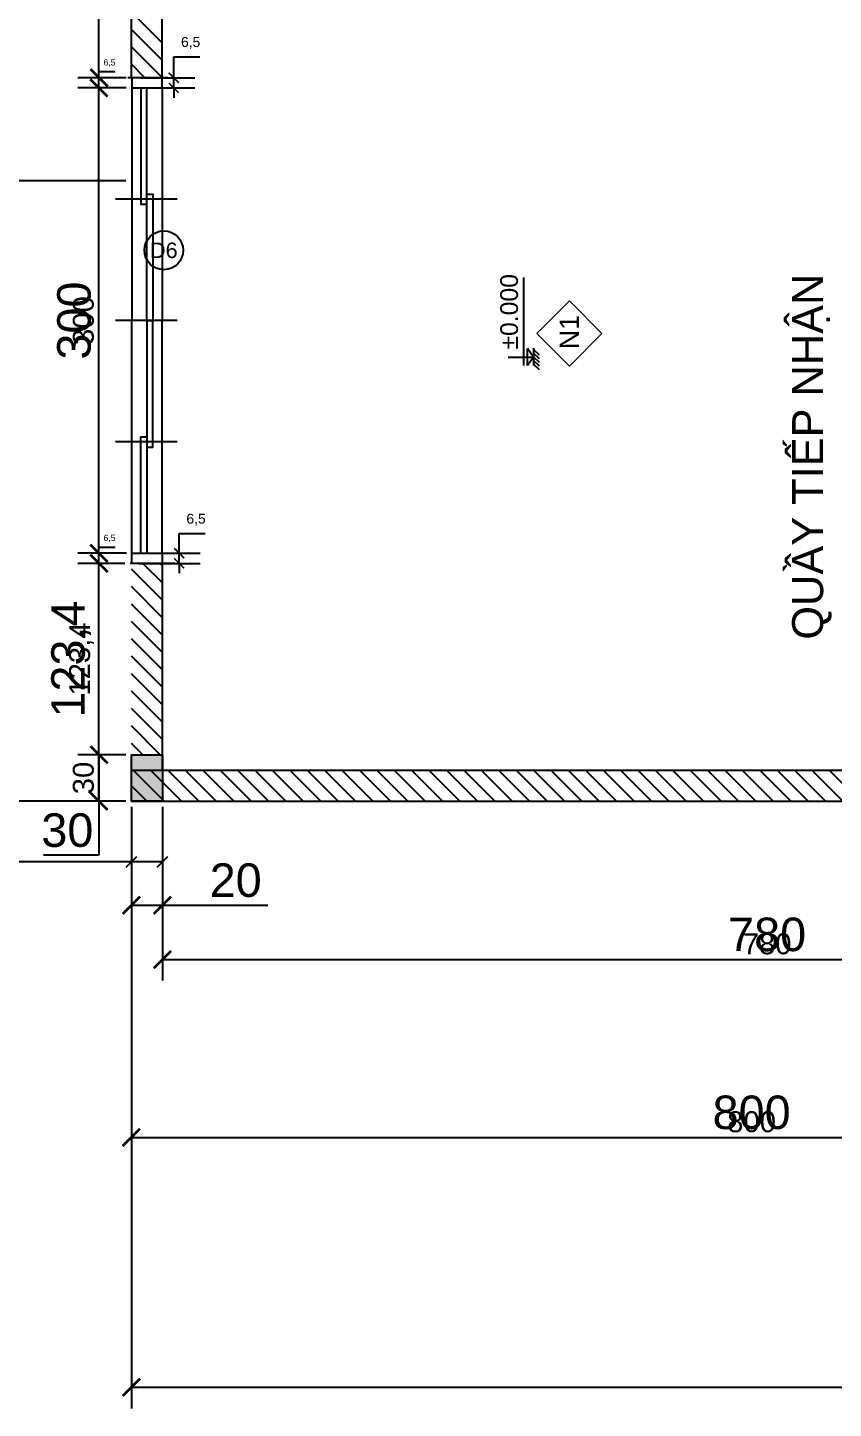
# Model space of a CAD drawing. Header units: millimetres. Extents: x -26398 to 135532, y -376633 to 43268.
# Drawn here: x 35845 to 36365, y -148026 to -147135 of the extents above; entities that cross this region are included whole.
import ezdxf
from ezdxf.enums import TextEntityAlignment as Align

# ---------------------------------------------------------------- set-up
doc = ezdxf.new("R2010")
doc.units = ezdxf.units.MM
for name, color, linetype in [('0 @ 5', 7, 'Continuous'), ('0 @ 8', 7, 'Continuous'), ('A5-KICHTHUOC', 251, 'Continuous'), ('cửa', 152, 'Continuous'), ('cửa @ 5', 152, 'Continuous'), ('cửa @ 8', 152, 'Continuous'), ('TƯỜNG', 52, 'Continuous')]:
    doc.layers.add(name, color=color, linetype=linetype)
doc.layers.add('A6-GHICHU', color=147, linetype='Continuous', lineweight=20)
doc.styles.add('GHICHU35', font='', dxfattribs={"width": 0.9, "height": 350})
doc.styles.get("Standard").update_dxf_attribs({"font": 'arial.ttf'})
doc.styles.add('TUANH', font='')
doc.styles.get('GHICHU35').set_extended_font_data('VNI-Helve')
doc.styles.get('TUANH').set_extended_font_data('VNI-Helve-Condense', bold=True)
doc.dimstyles.new('SCALE dimmatbang', dxfattribs={"dimscale": 70, "dimtxt": 2.7, "dimasz": 1.4, "dimexe": 1.7, "dimexo": 0.7, "dimtad": 1, "dimtoh": 1, "dimdec": 1, "dimtxsty": 'Standard', "dimblk": 'ARCHTICK', "dimcen": 2.5, "dimclrd": 1, "dimclre": 256, "dimadec": 0, "dimazin": 0, "dimtfac": 1, "dimtdec": 1, "dimtmove": 0, "dimatfit": 3, "dimfxl": 1, "dimarcsym": 0})

# ---------------------------------------------------------------- blocks, each defined once
blk = doc.blocks.new('_ArchTick')
at = {"color": 0, "linetype": 'ByBlock', "const_width": 0.15}
blk.add_lwpolyline([(-0.5, -0.5), (0.5, 0.5)], dxfattribs=at)
blk = doc.blocks.new('*D6368')
at = {"lineweight": -2, "transparency": 16777216}
for p, q in [((35817.01, -147234.16), (35836.91, -147234.16)), ((35906.18, -147634.16), (35809.71, -147634.16))]:
    blk.add_line(p, q, dxfattribs=at)
at = {"color": 1, "lineweight": -2, "transparency": 16777216}
blk.add_line((35823.31, -147634.16), (35823.31, -147234.16), dxfattribs=at)
at = {"layer": 'DEFPOINTS', "color": 0, "transparency": 16777216}
for p in [(35811.41, -147234.16), (35823.31, -147234.16), (35911.78, -147634.16)]:
    blk.add_point(p, dxfattribs=at)
at = {"color": 1, "lineweight": -2, "transparency": 16777216, "xscale": 11.2, "yscale": 11.2, "zscale": 11.2}
for p, rotation in [((35823.31, -147234.16), 90), ((35823.31, -147634.16), 270)]:
    blk.add_blockref('_ArchTick', p, dxfattribs=dict(at, rotation=rotation))
at = {"color": 0, "transparency": 16777216, "insert": (35807.28, -147434.16), "char_height": 21.6, "attachment_point": 5, "rotation": 90}
blk.add_mtext('400', dxfattribs=at)
blk = doc.blocks.new('*D6369')
at = {"lineweight": -2, "transparency": 16777216}
for p, q in [((35814.91, -147234.16), (35831.81, -147234.16)), ((35908.28, -147634.16), (35814.81, -147634.16))]:
    blk.add_line(p, q, dxfattribs=at)
at = {"color": 1, "lineweight": -2, "transparency": 16777216}
blk.add_line((35823.31, -147634.16), (35823.31, -147234.16), dxfattribs=at)
at = {"layer": 'DEFPOINTS', "color": 0, "transparency": 16777216}
for p in [(35811.41, -147234.16), (35823.31, -147234.16), (35911.78, -147634.16)]:
    blk.add_point(p, dxfattribs=at)
at = {"color": 1, "lineweight": -2, "transparency": 16777216, "xscale": 7, "yscale": 7, "zscale": 7}
for p, rotation in [((35823.31, -147234.16), 90), ((35823.31, -147634.16), 270)]:
    blk.add_blockref('_ArchTick', p, dxfattribs=dict(at, rotation=rotation))
at = {"color": 0, "transparency": 16777216, "insert": (35813.29, -147434.16), "char_height": 13.5, "attachment_point": 5, "rotation": 90}
blk.add_mtext('400', dxfattribs=at)
blk = doc.blocks.new('*D6371')
at = {"lineweight": -2, "transparency": 16777216}
for p, q in [((35906.18, -147034.16), (35809.71, -147034.16)), ((35906.18, -147234.16), (35809.71, -147234.16))]:
    blk.add_line(p, q, dxfattribs=at)
at = {"color": 1, "lineweight": -2, "transparency": 16777216}
blk.add_line((35823.31, -147234.16), (35823.31, -147034.16), dxfattribs=at)
at = {"layer": 'DEFPOINTS', "color": 0, "transparency": 16777216}
for p in [(35823.31, -147034.16), (35911.78, -147034.16), (35911.78, -147234.16)]:
    blk.add_point(p, dxfattribs=at)
at = {"color": 1, "lineweight": -2, "transparency": 16777216, "xscale": 11.2, "yscale": 11.2, "zscale": 11.2}
for p, rotation in [((35823.31, -147034.16), 90), ((35823.31, -147234.16), 270)]:
    blk.add_blockref('_ArchTick', p, dxfattribs=dict(at, rotation=rotation))
at = {"color": 0, "transparency": 16777216, "insert": (35807.28, -147134.16), "char_height": 21.6, "attachment_point": 5, "rotation": 90}
blk.add_mtext('200', dxfattribs=at)
blk = doc.blocks.new('*D6372')
at = {"lineweight": -2, "transparency": 16777216}
for p, q in [((35908.28, -147034.16), (35814.81, -147034.16)), ((35908.28, -147234.16), (35814.81, -147234.16))]:
    blk.add_line(p, q, dxfattribs=at)
at = {"color": 1, "lineweight": -2, "transparency": 16777216}
blk.add_line((35823.31, -147234.16), (35823.31, -147034.16), dxfattribs=at)
at = {"layer": 'DEFPOINTS', "color": 0, "transparency": 16777216}
for p in [(35823.31, -147034.16), (35911.78, -147034.16), (35911.78, -147234.16)]:
    blk.add_point(p, dxfattribs=at)
at = {"color": 1, "lineweight": -2, "transparency": 16777216, "xscale": 7, "yscale": 7, "zscale": 7}
for p, rotation in [((35823.31, -147034.16), 90), ((35823.31, -147234.16), 270)]:
    blk.add_blockref('_ArchTick', p, dxfattribs=dict(at, rotation=rotation))
at = {"color": 0, "transparency": 16777216, "insert": (35813.29, -147134.16), "char_height": 13.5, "attachment_point": 5, "rotation": 90}
blk.add_mtext('200', dxfattribs=at)
blk = doc.blocks.new('1-cote nen')
for p, q in [((-2, 267), (-2, 0)), ((-91, 102), (828, 102)), ((-2, 0), (-91, 63)), ((-91, 63), (88, 63)), ((90, 0), (-91, 0)), ((-2, 0), (88, 63)), ((-137, -60), (-77, 0)), ((-99, -60), (-39, 0)), ((-60, -60), (0, 0)), ((-21, -60), (39, 0)), ((17, -60), (77, 0))]:
    blk.add_line(p, q)
at = {"ltscale": 50, "style": 'GHICHU35', "width": 0.9}
blk.add_attdef('%%P0.000', (75, 164), '', height=187, dxfattribs=at)
blk = doc.blocks.new('*D6770')
at = {"layer": 'cửa', "lineweight": -2, "transparency": 16777216}
for p, q in [((35906.18, -147174.24), (35877.3, -147174.24)), ((35906.61, -147474.24), (35877.3, -147474.24))]:
    blk.add_line(p, q, dxfattribs=at)
at = {"layer": 'cửa', "color": 1, "lineweight": -2, "transparency": 16777216}
blk.add_line((35890.9, -147474.24), (35890.9, -147174.24), dxfattribs=at)
at = {"layer": 'DEFPOINTS', "color": 0, "transparency": 16777216}
for p in [(35890.9, -147174.24), (35911.78, -147174.24), (35912.21, -147474.24)]:
    blk.add_point(p, dxfattribs=at)
at = {"layer": 'cửa', "color": 1, "lineweight": -2, "transparency": 16777216, "xscale": 11.2, "yscale": 11.2, "zscale": 11.2}
for p, rotation in [((35890.9, -147174.24), 90), ((35890.9, -147474.24), 270)]:
    blk.add_blockref('_ArchTick', p, dxfattribs=dict(at, rotation=rotation))
at = {"layer": 'cửa', "color": 0, "transparency": 16777216, "insert": (35874.87, -147324.24), "char_height": 21.6, "attachment_point": 5, "rotation": 90}
blk.add_mtext('300', dxfattribs=at)
blk = doc.blocks.new('*D6771')
at = {"layer": 'cửa', "lineweight": -2, "transparency": 16777216}
for p, q in [((35908.28, -147174.24), (35882.4, -147174.24)), ((35908.71, -147474.24), (35882.4, -147474.24))]:
    blk.add_line(p, q, dxfattribs=at)
at = {"layer": 'cửa', "color": 1, "lineweight": -2, "transparency": 16777216}
blk.add_line((35890.9, -147474.24), (35890.9, -147174.24), dxfattribs=at)
at = {"layer": 'DEFPOINTS', "color": 0, "transparency": 16777216}
for p in [(35890.9, -147174.24), (35911.78, -147174.24), (35912.21, -147474.24)]:
    blk.add_point(p, dxfattribs=at)
at = {"layer": 'cửa', "color": 1, "lineweight": -2, "transparency": 16777216, "xscale": 7, "yscale": 7, "zscale": 7}
for p, rotation in [((35890.9, -147174.24), 90), ((35890.9, -147474.24), 270)]:
    blk.add_blockref('_ArchTick', p, dxfattribs=dict(at, rotation=rotation))
at = {"layer": 'cửa', "color": 0, "transparency": 16777216, "insert": (35880.88, -147324.24), "char_height": 13.5, "attachment_point": 5, "rotation": 90}
blk.add_mtext('300', dxfattribs=at)
blk = doc.blocks.new('AP0N15')
for p, q in [((600, 225), (600, -80)), ((1200, 225), (1200, -80)), ((1800, 225), (1800, -80)), ((50, 150), (1200, 150)), ((2350, 150), (1200, 150)), ((1200, 75), (1200, 105)), ((50, 0), (1200, 0)), ((2350, 0), (1200, 0))]:
    blk.add_line(p, q)
for points in [[(0, 0), (50, 0), (50, 150), (0, 150)], [(2400, 0), (2350, 0), (2350, 150), (2400, 150)], [(2400, 0), (2350, 0), (2350, 150), (2400, 150)]]:
    blk.add_lwpolyline(points, close=True)
at = {"color": 1}
for points in [[(50, 45), (625, 45), (625, 75), (50, 75)], [(1200, 75), (575, 75), (575, 105), (1200, 105)], [(1200, 75), (1825, 75), (1825, 105), (1200, 105)], [(2350, 45), (1775, 45), (1775, 75), (2350, 75)]]:
    blk.add_lwpolyline(points, dxfattribs=at)
blk = doc.blocks.new('*D6773')
at = {"lineweight": -2, "transparency": 16777216}
for p, q in [((35906.18, -147604.16), (35877.3, -147604.16)), ((35906.18, -147634.16), (35877.3, -147634.16))]:
    blk.add_line(p, q, dxfattribs=at)
at = {"color": 1, "lineweight": -2, "transparency": 16777216}
for p, q in [((35890.9, -147604.16), (35890.9, -147634.16)), ((35890.9, -147634.16), (35890.9, -147668.93)), ((35890.9, -147668.93), (35855.05, -147668.93))]:
    blk.add_line(p, q, dxfattribs=at)
at = {"layer": 'DEFPOINTS', "color": 0, "transparency": 16777216}
for p in [(35890.9, -147604.16), (35911.78, -147604.16), (35911.78, -147634.16)]:
    blk.add_point(p, dxfattribs=at)
at = {"color": 1, "lineweight": -2, "transparency": 16777216, "xscale": 11.2, "yscale": 11.2, "zscale": 11.2}
for p, rotation in [((35890.9, -147604.16), 90), ((35890.9, -147634.16), 270)]:
    blk.add_blockref('_ArchTick', p, dxfattribs=dict(at, rotation=rotation))
at = {"color": 0, "transparency": 16777216, "insert": (35870.48, -147652.9), "char_height": 21.6, "attachment_point": 5}
blk.add_mtext('30', dxfattribs=at)
blk = doc.blocks.new('*D6774')
at = {"lineweight": -2, "transparency": 16777216}
for p, q in [((35908.28, -147604.16), (35882.4, -147604.16)), ((35908.28, -147634.16), (35882.4, -147634.16))]:
    blk.add_line(p, q, dxfattribs=at)
at = {"color": 1, "lineweight": -2, "transparency": 16777216}
blk.add_line((35890.9, -147634.16), (35890.9, -147604.16), dxfattribs=at)
at = {"layer": 'DEFPOINTS', "color": 0, "transparency": 16777216}
for p in [(35890.9, -147604.16), (35911.78, -147604.16), (35911.78, -147634.16)]:
    blk.add_point(p, dxfattribs=at)
at = {"color": 1, "lineweight": -2, "transparency": 16777216, "xscale": 7, "yscale": 7, "zscale": 7}
for p, rotation in [((35890.9, -147604.16), 90), ((35890.9, -147634.16), 270)]:
    blk.add_blockref('_ArchTick', p, dxfattribs=dict(at, rotation=rotation))
at = {"color": 0, "transparency": 16777216, "insert": (35880.88, -147619.16), "char_height": 13.5, "attachment_point": 5, "rotation": 90}
blk.add_mtext('30', dxfattribs=at)
blk = doc.blocks.new('*D6776')
at = {"lineweight": -2, "transparency": 16777216}
for p, q in [((35905.39, -147480.76), (35877.3, -147480.76)), ((35906.18, -147604.16), (35877.3, -147604.16))]:
    blk.add_line(p, q, dxfattribs=at)
at = {"color": 1, "lineweight": -2, "transparency": 16777216}
blk.add_line((35890.9, -147604.16), (35890.9, -147480.76), dxfattribs=at)
at = {"layer": 'DEFPOINTS', "color": 0, "transparency": 16777216}
for p in [(35890.9, -147480.76), (35910.99, -147480.76), (35911.78, -147604.16)]:
    blk.add_point(p, dxfattribs=at)
at = {"color": 1, "lineweight": -2, "transparency": 16777216, "xscale": 11.2, "yscale": 11.2, "zscale": 11.2}
for p, rotation in [((35890.9, -147480.76), 90), ((35890.9, -147604.16), 270)]:
    blk.add_blockref('_ArchTick', p, dxfattribs=dict(at, rotation=rotation))
at = {"color": 0, "transparency": 16777216, "insert": (35872.92, -147542.46), "char_height": 21.6, "attachment_point": 5, "rotation": 90}
blk.add_mtext('123,4', dxfattribs=at)
blk = doc.blocks.new('*D6777')
at = {"lineweight": -2, "transparency": 16777216}
for p, q in [((35907.49, -147480.76), (35882.4, -147480.76)), ((35908.28, -147604.16), (35882.4, -147604.16))]:
    blk.add_line(p, q, dxfattribs=at)
at = {"color": 1, "lineweight": -2, "transparency": 16777216}
blk.add_line((35890.9, -147604.16), (35890.9, -147480.76), dxfattribs=at)
at = {"layer": 'DEFPOINTS', "color": 0, "transparency": 16777216}
for p in [(35890.9, -147480.76), (35910.99, -147480.76), (35911.78, -147604.16)]:
    blk.add_point(p, dxfattribs=at)
at = {"color": 1, "lineweight": -2, "transparency": 16777216, "xscale": 7, "yscale": 7, "zscale": 7}
for p, rotation in [((35890.9, -147480.76), 90), ((35890.9, -147604.16), 270)]:
    blk.add_blockref('_ArchTick', p, dxfattribs=dict(at, rotation=rotation))
at = {"color": 0, "transparency": 16777216, "insert": (35879.67, -147542.46), "char_height": 13.5, "attachment_point": 5, "rotation": 90}
blk.add_mtext('123,4', dxfattribs=at)
blk = doc.blocks.new('*D6779')
at = {"color": 1, "lineweight": -2, "transparency": 16777216}
for p, q in [((35942.62, -147474.24), (35942.62, -147461.44)), ((35942.62, -147461.44), (35959.36, -147461.44)), ((35942.62, -147480.76), (35942.62, -147474.24)), ((35942.62, -147480.76), (35942.62, -147487.16))]:
    blk.add_line(p, q, dxfattribs=at)
at = {"lineweight": -2, "transparency": 16777216}
for p, q in [((35916.59, -147474.24), (35956.22, -147474.24)), ((35916.59, -147480.76), (35956.22, -147480.76))]:
    blk.add_line(p, q, dxfattribs=at)
at = {"layer": 'DEFPOINTS', "color": 0, "transparency": 16777216}
for p in [(35910.99, -147474.24), (35942.62, -147474.24), (35910.99, -147480.76)]:
    blk.add_point(p, dxfattribs=at)
at = {"color": 1, "lineweight": -2, "transparency": 16777216, "xscale": 6.4, "yscale": 6.4, "zscale": 6.4}
for p, rotation in [((35942.62, -147474.24), 270), ((35942.62, -147480.76), 90)]:
    blk.add_blockref('_ArchTick', p, dxfattribs=dict(at, rotation=rotation))
at = {"color": 0, "transparency": 16777216, "insert": (35953.49, -147452.59), "char_height": 6.4, "attachment_point": 5}
blk.add_mtext('6,5', dxfattribs=at)
blk = doc.blocks.new('*D6780')
at = {"lineweight": -2, "transparency": 16777216}
for p, q in [((35907.49, -147474.24), (35882.4, -147474.24)), ((35907.49, -147480.76), (35882.4, -147480.76))]:
    blk.add_line(p, q, dxfattribs=at)
at = {"color": 1, "lineweight": -2, "transparency": 16777216}
for p, q in [((35890.9, -147474.24), (35890.9, -147470.24)), ((35890.9, -147470.24), (35901.36, -147470.24)), ((35890.9, -147480.76), (35890.9, -147474.24))]:
    blk.add_line(p, q, dxfattribs=at)
at = {"layer": 'DEFPOINTS', "color": 0, "transparency": 16777216}
for p in [(35890.9, -147474.24), (35910.99, -147474.24), (35910.99, -147480.76)]:
    blk.add_point(p, dxfattribs=at)
at = {"color": 1, "lineweight": -2, "transparency": 16777216, "xscale": 4, "yscale": 4, "zscale": 4}
for p, rotation in [((35890.9, -147474.24), 90), ((35890.9, -147480.76), 270)]:
    blk.add_blockref('_ArchTick', p, dxfattribs=dict(at, rotation=rotation))
at = {"color": 0, "transparency": 16777216, "insert": (35897.7, -147464.71), "char_height": 4, "attachment_point": 5}
blk.add_mtext('6,5', dxfattribs=at)
blk = doc.blocks.new('*D6782')
at = {"color": 1, "lineweight": -2, "transparency": 16777216}
for p, q in [((35939.15, -147167.69), (35939.15, -147154.09)), ((35939.15, -147154.09), (35955.89, -147154.09)), ((35939.15, -147174.21), (35939.15, -147167.69)), ((35939.15, -147174.21), (35939.15, -147180.61))]:
    blk.add_line(p, q, dxfattribs=at)
at = {"lineweight": -2, "transparency": 16777216}
for p, q in [((35917.6, -147167.69), (35952.75, -147167.69)), ((35917.6, -147174.21), (35952.75, -147174.21))]:
    blk.add_line(p, q, dxfattribs=at)
at = {"layer": 'DEFPOINTS', "color": 0, "transparency": 16777216}
for p in [(35912, -147167.69), (35939.15, -147167.69), (35912, -147174.21)]:
    blk.add_point(p, dxfattribs=at)
at = {"color": 1, "lineweight": -2, "transparency": 16777216, "xscale": 6.4, "yscale": 6.4, "zscale": 6.4}
for p, rotation in [((35939.15, -147167.69), 270), ((35939.15, -147174.21), 90)]:
    blk.add_blockref('_ArchTick', p, dxfattribs=dict(at, rotation=rotation))
at = {"color": 0, "transparency": 16777216, "insert": (35950.02, -147145.25), "char_height": 6.4, "attachment_point": 5}
blk.add_mtext('6,5', dxfattribs=at)
blk = doc.blocks.new('*D6783')
at = {"lineweight": -2, "transparency": 16777216}
for p, q in [((35908.5, -147167.69), (35882.4, -147167.69)), ((35908.5, -147174.21), (35882.4, -147174.21))]:
    blk.add_line(p, q, dxfattribs=at)
at = {"color": 1, "lineweight": -2, "transparency": 16777216}
for p, q in [((35890.9, -147167.69), (35890.9, -147163.69)), ((35890.9, -147163.69), (35901.36, -147163.69)), ((35890.9, -147174.21), (35890.9, -147167.69))]:
    blk.add_line(p, q, dxfattribs=at)
at = {"layer": 'DEFPOINTS', "color": 0, "transparency": 16777216}
for p in [(35890.9, -147167.69), (35912, -147167.69), (35912, -147174.21)]:
    blk.add_point(p, dxfattribs=at)
at = {"color": 1, "lineweight": -2, "transparency": 16777216, "xscale": 4, "yscale": 4, "zscale": 4}
for p, rotation in [((35890.9, -147167.69), 90), ((35890.9, -147174.21), 270)]:
    blk.add_blockref('_ArchTick', p, dxfattribs=dict(at, rotation=rotation))
at = {"color": 0, "transparency": 16777216, "insert": (35897.7, -147158.16), "char_height": 4, "attachment_point": 5}
blk.add_mtext('6,5', dxfattribs=at)
blk = doc.blocks.new('*D6785')
at = {"lineweight": -2, "transparency": 16777216}
for p, q in [((35906.18, -146664.16), (35877.3, -146664.16)), ((35906.18, -147167.69), (35877.3, -147167.69))]:
    blk.add_line(p, q, dxfattribs=at)
at = {"color": 1, "lineweight": -2, "transparency": 16777216}
blk.add_line((35890.9, -147167.69), (35890.9, -146664.16), dxfattribs=at)
at = {"layer": 'DEFPOINTS', "color": 0, "transparency": 16777216}
for p in [(35890.9, -146664.16), (35911.78, -146664.16), (35911.78, -147167.69)]:
    blk.add_point(p, dxfattribs=at)
at = {"color": 1, "lineweight": -2, "transparency": 16777216, "xscale": 11.2, "yscale": 11.2, "zscale": 11.2}
for p, rotation in [((35890.9, -146664.16), 90), ((35890.9, -147167.69), 270)]:
    blk.add_blockref('_ArchTick', p, dxfattribs=dict(at, rotation=rotation))
at = {"color": 0, "transparency": 16777216, "insert": (35872.92, -146915.92), "char_height": 21.6, "attachment_point": 5, "rotation": 90}
blk.add_mtext('503,5', dxfattribs=at)
blk = doc.blocks.new('*D6786')
at = {"lineweight": -2, "transparency": 16777216}
for p, q in [((35908.28, -146664.16), (35882.4, -146664.16)), ((35908.28, -147167.69), (35882.4, -147167.69))]:
    blk.add_line(p, q, dxfattribs=at)
at = {"color": 1, "lineweight": -2, "transparency": 16777216}
blk.add_line((35890.9, -147167.69), (35890.9, -146664.16), dxfattribs=at)
at = {"layer": 'DEFPOINTS', "color": 0, "transparency": 16777216}
for p in [(35890.9, -146664.16), (35911.78, -146664.16), (35911.78, -147167.69)]:
    blk.add_point(p, dxfattribs=at)
at = {"color": 1, "lineweight": -2, "transparency": 16777216, "xscale": 7, "yscale": 7, "zscale": 7}
for p, rotation in [((35890.9, -146664.16), 90), ((35890.9, -147167.69), 270)]:
    blk.add_blockref('_ArchTick', p, dxfattribs=dict(at, rotation=rotation))
at = {"color": 0, "transparency": 16777216, "insert": (35879.67, -146915.92), "char_height": 13.5, "attachment_point": 5, "rotation": 90}
blk.add_mtext('503,5', dxfattribs=at)
blk = doc.blocks.new('*D6791')
at = {"lineweight": -2, "transparency": 16777216}
for p, q in [((35931.78, -147639.76), (35931.78, -147749.75)), ((36711.78, -147639.76), (36711.78, -147749.75))]:
    blk.add_line(p, q, dxfattribs=at)
at = {"color": 1, "lineweight": -2, "transparency": 16777216}
blk.add_line((35931.78, -147736.15), (36711.78, -147736.15), dxfattribs=at)
at = {"layer": 'DEFPOINTS', "color": 0, "transparency": 16777216}
for p in [(35931.78, -147634.16), (36711.78, -147634.16), (36711.78, -147736.15)]:
    blk.add_point(p, dxfattribs=at)
at = {"color": 1, "lineweight": -2, "transparency": 16777216, "xscale": 11.2, "yscale": 11.2, "zscale": 11.2, "rotation": 180}
blk.add_blockref('_ArchTick', (35931.78, -147736.15), dxfattribs=at)
at = {"color": 1, "lineweight": -2, "transparency": 16777216, "xscale": 11.2, "yscale": 11.2, "zscale": 11.2}
blk.add_blockref('_ArchTick', (36711.78, -147736.15), dxfattribs=at)
at = {"color": 0, "transparency": 16777216, "insert": (36321.78, -147720.13), "char_height": 21.6, "attachment_point": 5}
blk.add_mtext('780', dxfattribs=at)
blk = doc.blocks.new('*D6792')
at = {"lineweight": -2, "transparency": 16777216}
for p, q in [((35931.78, -147637.66), (35931.78, -147744.65)), ((36711.78, -147637.66), (36711.78, -147744.65))]:
    blk.add_line(p, q, dxfattribs=at)
at = {"color": 1, "lineweight": -2, "transparency": 16777216}
blk.add_line((35931.78, -147736.15), (36711.78, -147736.15), dxfattribs=at)
at = {"layer": 'DEFPOINTS', "color": 0, "transparency": 16777216}
for p in [(35931.78, -147634.16), (36711.78, -147634.16), (36711.78, -147736.15)]:
    blk.add_point(p, dxfattribs=at)
at = {"color": 1, "lineweight": -2, "transparency": 16777216, "xscale": 7, "yscale": 7, "zscale": 7, "rotation": 180}
blk.add_blockref('_ArchTick', (35931.78, -147736.15), dxfattribs=at)
at = {"color": 1, "lineweight": -2, "transparency": 16777216, "xscale": 7, "yscale": 7, "zscale": 7}
blk.add_blockref('_ArchTick', (36711.78, -147736.15), dxfattribs=at)
at = {"color": 0, "transparency": 16777216, "insert": (36321.78, -147726.14), "char_height": 13.5, "attachment_point": 5}
blk.add_mtext('780', dxfattribs=at)
blk = doc.blocks.new('*D6818')
at = {"lineweight": -2, "transparency": 16777216}
for p, q in [((35911.78, -147639.76), (35911.78, -147714.79)), ((35931.78, -147639.76), (35931.78, -147714.79))]:
    blk.add_line(p, q, dxfattribs=at)
at = {"color": 1, "lineweight": -2, "transparency": 16777216}
for p, q in [((35911.78, -147701.19), (35931.78, -147701.19)), ((35931.78, -147701.19), (35999.68, -147701.19))]:
    blk.add_line(p, q, dxfattribs=at)
at = {"layer": 'DEFPOINTS', "color": 0, "transparency": 16777216}
for p in [(35911.78, -147634.16), (35931.78, -147634.16), (35931.78, -147701.19)]:
    blk.add_point(p, dxfattribs=at)
at = {"color": 1, "lineweight": -2, "transparency": 16777216, "xscale": 11.2, "yscale": 11.2, "zscale": 11.2, "rotation": 180}
blk.add_blockref('_ArchTick', (35911.78, -147701.19), dxfattribs=at)
at = {"color": 1, "lineweight": -2, "transparency": 16777216, "xscale": 11.2, "yscale": 11.2, "zscale": 11.2}
blk.add_blockref('_ArchTick', (35931.78, -147701.19), dxfattribs=at)
at = {"color": 0, "transparency": 16777216, "insert": (35979.06, -147685.16), "char_height": 21.6, "attachment_point": 5}
blk.add_mtext('20', dxfattribs=at)
blk = doc.blocks.new('*D6819')
at = {"lineweight": -2, "transparency": 16777216}
for p, q in [((35911.78, -147637.66), (35911.78, -147681.79)), ((35931.78, -147637.66), (35931.78, -147681.79))]:
    blk.add_line(p, q, dxfattribs=at)
at = {"color": 1, "lineweight": -2, "transparency": 16777216}
for p, q in [((35911.78, -147673.29), (35566.53, -147673.29)), ((35931.78, -147673.29), (35911.78, -147673.29))]:
    blk.add_line(p, q, dxfattribs=at)
at = {"layer": 'DEFPOINTS', "color": 0, "transparency": 16777216}
for p in [(35911.78, -147634.16), (35931.78, -147634.16), (35931.78, -147673.29)]:
    blk.add_point(p, dxfattribs=at)
at = {"color": 1, "lineweight": -2, "transparency": 16777216, "xscale": 7, "yscale": 7, "zscale": 7, "rotation": 180}
blk.add_blockref('_ArchTick', (35911.78, -147673.29), dxfattribs=at)
at = {"color": 1, "lineweight": -2, "transparency": 16777216, "xscale": 7, "yscale": 7, "zscale": 7}
blk.add_blockref('_ArchTick', (35931.78, -147673.29), dxfattribs=at)
at = {"color": 0, "transparency": 16777216, "insert": (35579.42, -147663.27), "char_height": 13.5, "attachment_point": 5}
blk.add_mtext('20', dxfattribs=at)
blk = doc.blocks.new('*D6845')
at = {"lineweight": -2, "transparency": 16777216}
for p, q in [((35911.78, -147639.76), (35911.78, -148025.58)), ((39911.78, -147639.76), (39911.78, -148025.58))]:
    blk.add_line(p, q, dxfattribs=at)
at = {"color": 1, "lineweight": -2, "transparency": 16777216}
blk.add_line((35911.78, -148011.98), (39911.78, -148011.98), dxfattribs=at)
at = {"layer": 'DEFPOINTS', "color": 0, "transparency": 16777216}
for p in [(35911.78, -147634.16), (39911.78, -147634.16), (39911.78, -148011.98)]:
    blk.add_point(p, dxfattribs=at)
at = {"color": 1, "lineweight": -2, "transparency": 16777216, "xscale": 11.2, "yscale": 11.2, "zscale": 11.2, "rotation": 180}
blk.add_blockref('_ArchTick', (35911.78, -148011.98), dxfattribs=at)
at = {"color": 1, "lineweight": -2, "transparency": 16777216, "xscale": 11.2, "yscale": 11.2, "zscale": 11.2}
blk.add_blockref('_ArchTick', (39911.78, -148011.98), dxfattribs=at)
at = {"color": 0, "transparency": 16777216, "insert": (37911.78, -147995.95), "char_height": 21.6, "attachment_point": 5}
blk.add_mtext('4000', dxfattribs=at)
blk = doc.blocks.new('*D6846')
at = {"lineweight": -2, "transparency": 16777216}
for p, q in [((35911.78, -147637.66), (35911.78, -148020.48)), ((39911.78, -147637.66), (39911.78, -148020.48))]:
    blk.add_line(p, q, dxfattribs=at)
at = {"color": 1, "lineweight": -2, "transparency": 16777216}
blk.add_line((35911.78, -148011.98), (39911.78, -148011.98), dxfattribs=at)
at = {"layer": 'DEFPOINTS', "color": 0, "transparency": 16777216}
for p in [(35911.78, -147634.16), (39911.78, -147634.16), (39911.78, -148011.98)]:
    blk.add_point(p, dxfattribs=at)
at = {"color": 1, "lineweight": -2, "transparency": 16777216, "xscale": 7, "yscale": 7, "zscale": 7, "rotation": 180}
blk.add_blockref('_ArchTick', (35911.78, -148011.98), dxfattribs=at)
at = {"color": 1, "lineweight": -2, "transparency": 16777216, "xscale": 7, "yscale": 7, "zscale": 7}
blk.add_blockref('_ArchTick', (39911.78, -148011.98), dxfattribs=at)
at = {"color": 0, "transparency": 16777216, "insert": (37911.78, -148001.97), "char_height": 13.5, "attachment_point": 5}
blk.add_mtext('4000', dxfattribs=at)
blk = doc.blocks.new('*D6848')
at = {"lineweight": -2, "transparency": 16777216}
for p, q in [((35911.78, -147639.76), (35911.78, -147864.48)), ((36711.78, -147639.76), (36711.78, -147864.48))]:
    blk.add_line(p, q, dxfattribs=at)
at = {"color": 1, "lineweight": -2, "transparency": 16777216}
blk.add_line((35911.78, -147850.88), (36711.78, -147850.88), dxfattribs=at)
at = {"layer": 'DEFPOINTS', "color": 0, "transparency": 16777216}
for p in [(35911.78, -147634.16), (36711.78, -147634.16), (36711.78, -147850.88)]:
    blk.add_point(p, dxfattribs=at)
at = {"color": 1, "lineweight": -2, "transparency": 16777216, "xscale": 11.2, "yscale": 11.2, "zscale": 11.2, "rotation": 180}
blk.add_blockref('_ArchTick', (35911.78, -147850.88), dxfattribs=at)
at = {"color": 1, "lineweight": -2, "transparency": 16777216, "xscale": 11.2, "yscale": 11.2, "zscale": 11.2}
blk.add_blockref('_ArchTick', (36711.78, -147850.88), dxfattribs=at)
at = {"color": 0, "transparency": 16777216, "insert": (36311.78, -147834.85), "char_height": 21.6, "attachment_point": 5}
blk.add_mtext('800', dxfattribs=at)
blk = doc.blocks.new('*D6849')
at = {"lineweight": -2, "transparency": 16777216}
for p, q in [((35911.78, -147637.66), (35911.78, -147859.38)), ((36711.78, -147637.66), (36711.78, -147859.38))]:
    blk.add_line(p, q, dxfattribs=at)
at = {"color": 1, "lineweight": -2, "transparency": 16777216}
blk.add_line((35911.78, -147850.88), (36711.78, -147850.88), dxfattribs=at)
at = {"layer": 'DEFPOINTS', "color": 0, "transparency": 16777216}
for p in [(35911.78, -147634.16), (36711.78, -147634.16), (36711.78, -147850.88)]:
    blk.add_point(p, dxfattribs=at)
at = {"color": 1, "lineweight": -2, "transparency": 16777216, "xscale": 7, "yscale": 7, "zscale": 7, "rotation": 180}
blk.add_blockref('_ArchTick', (35911.78, -147850.88), dxfattribs=at)
at = {"color": 1, "lineweight": -2, "transparency": 16777216, "xscale": 7, "yscale": 7, "zscale": 7}
blk.add_blockref('_ArchTick', (36711.78, -147850.88), dxfattribs=at)
at = {"color": 0, "transparency": 16777216, "insert": (36311.78, -147840.86), "char_height": 13.5, "attachment_point": 5}
blk.add_mtext('800', dxfattribs=at)
blk = doc.blocks.new('*U8975')
at = {"layer": '0 @ 5'}
dim = blk.add_linear_dim(base=(35823.31, -147234.16), p1=(35911.78, -147634.16), p2=(35811.41, -147234.16), angle=90, dimstyle='SCALE dimmatbang', override={"dimscale": 5, "dimtix": 0, "dimtofl": 1, "dimtmove": 0, "dimatfit": 3}, dxfattribs=at)
dim.commit()
dim.dimension.update_dxf_attribs({"geometry": '*D6369', "text_midpoint": (35823.31, -147434.16), "dimtype": 128})
at = {"layer": '0 @ 8'}
dim = blk.add_linear_dim(base=(35823.31, -147234.16), p1=(35911.78, -147634.16), p2=(35811.41, -147234.16), angle=90, dimstyle='SCALE dimmatbang', override={"dimscale": 8, "dimtix": 0, "dimtofl": 1, "dimtmove": 0, "dimatfit": 3}, dxfattribs=at)
dim.commit()
dim.dimension.update_dxf_attribs({"geometry": '*D6368', "text_midpoint": (35823.31, -147434.16), "dimtype": 128})
blk = doc.blocks.new('*U8976')
at = {"layer": '0 @ 5'}
dim = blk.add_linear_dim(base=(35823.31, -147034.16), p1=(35911.78, -147234.16), p2=(35911.78, -147034.16), angle=90, dimstyle='SCALE dimmatbang', override={"dimscale": 5, "dimtix": 0, "dimtofl": 1, "dimtmove": 0, "dimatfit": 3}, dxfattribs=at)
dim.commit()
dim.dimension.update_dxf_attribs({"geometry": '*D6372', "text_midpoint": (35823.31, -147134.16), "dimtype": 128})
at = {"layer": '0 @ 8'}
dim = blk.add_linear_dim(base=(35823.31, -147034.16), p1=(35911.78, -147234.16), p2=(35911.78, -147034.16), angle=90, dimstyle='SCALE dimmatbang', override={"dimscale": 8, "dimtix": 0, "dimtofl": 1, "dimtmove": 0, "dimatfit": 3}, dxfattribs=at)
dim.commit()
dim.dimension.update_dxf_attribs({"geometry": '*D6371', "text_midpoint": (35823.31, -147134.16), "dimtype": 128})
blk = doc.blocks.new('*U9109')
at = {"layer": 'cửa @ 5'}
dim = blk.add_linear_dim(base=(35890.9, -147174.24), p1=(35912.21, -147474.24), p2=(35911.78, -147174.24), angle=90, dimstyle='SCALE dimmatbang', override={"dimscale": 5, "dimtix": 0, "dimtofl": 1, "dimtmove": 0, "dimatfit": 3}, dxfattribs=at)
dim.commit()
dim.dimension.update_dxf_attribs({"geometry": '*D6771', "text_midpoint": (35880.88, -147324.24)})
at = {"layer": 'cửa @ 8'}
dim = blk.add_linear_dim(base=(35890.9, -147174.24), p1=(35912.21, -147474.24), p2=(35911.78, -147174.24), angle=90, dimstyle='SCALE dimmatbang', override={"dimscale": 8, "dimtix": 0, "dimtofl": 1, "dimtmove": 0, "dimatfit": 3}, dxfattribs=at)
dim.commit()
dim.dimension.update_dxf_attribs({"geometry": '*D6770', "text_midpoint": (35874.87, -147324.24)})
blk = doc.blocks.new('*U9110')
at = {"layer": '0 @ 5'}
dim = blk.add_linear_dim(base=(35890.9, -147604.16), p1=(35911.78, -147634.16), p2=(35911.78, -147604.16), angle=90, dimstyle='SCALE dimmatbang', override={"dimscale": 5, "dimtix": 0, "dimtofl": 1, "dimtmove": 0, "dimatfit": 3}, dxfattribs=at)
dim.commit()
dim.dimension.update_dxf_attribs({"geometry": '*D6774', "text_midpoint": (35880.88, -147619.16)})
at = {"layer": '0 @ 8'}
dim = blk.add_linear_dim(base=(35890.9, -147604.16), p1=(35911.78, -147634.16), p2=(35911.78, -147604.16), angle=90, dimstyle='SCALE dimmatbang', override={"dimscale": 8, "dimtix": 0, "dimtofl": 1, "dimtmove": 0, "dimatfit": 3}, dxfattribs=at)
dim.commit()
dim.dimension.update_dxf_attribs({"geometry": '*D6773', "text_midpoint": (35870.48, -147668.93), "dimtype": 128})
blk = doc.blocks.new('*U9111')
at = {"layer": '0 @ 5'}
dim = blk.add_linear_dim(base=(35890.9, -147480.76), p1=(35911.78, -147604.16), p2=(35910.99, -147480.76), angle=90, dimstyle='SCALE dimmatbang', override={"dimscale": 5, "dimtix": 0, "dimtofl": 1, "dimtmove": 0, "dimatfit": 3}, dxfattribs=at)
dim.commit()
dim.dimension.update_dxf_attribs({"geometry": '*D6777', "text_midpoint": (35879.67, -147542.46)})
at = {"layer": '0 @ 8'}
dim = blk.add_linear_dim(base=(35890.9, -147480.76), p1=(35911.78, -147604.16), p2=(35910.99, -147480.76), angle=90, dimstyle='SCALE dimmatbang', override={"dimscale": 8, "dimtix": 0, "dimtofl": 1, "dimtmove": 0, "dimatfit": 3}, dxfattribs=at)
dim.commit()
dim.dimension.update_dxf_attribs({"geometry": '*D6776', "text_midpoint": (35872.92, -147542.46)})
blk = doc.blocks.new('*U9112')
at = {"layer": '0 @ 5'}
dim = blk.add_linear_dim(base=(35890.9, -147474.24), p1=(35910.99, -147480.76), p2=(35910.99, -147474.24), angle=90, dimstyle='SCALE dimmatbang', override={"dimscale": 5, "dimtxt": 0.8, "dimasz": 0.8, "dimtix": 0, "dimtofl": 1, "dimtmove": 0, "dimatfit": 3}, dxfattribs=at)
dim.commit()
dim.dimension.update_dxf_attribs({"geometry": '*D6780', "text_midpoint": (35897.7, -147464.71)})
at = {"layer": '0 @ 8'}
dim = blk.add_linear_dim(base=(35942.62, -147474.24), p1=(35910.99, -147480.76), p2=(35910.99, -147474.24), angle=90, dimstyle='SCALE dimmatbang', override={"dimscale": 8, "dimtxt": 0.8, "dimasz": 0.8, "dimtix": 0, "dimtofl": 1, "dimtmove": 0, "dimatfit": 3}, dxfattribs=at)
dim.commit()
dim.dimension.update_dxf_attribs({"geometry": '*D6779', "text_midpoint": (35953.49, -147461.44), "dimtype": 128})
blk = doc.blocks.new('*U9113')
at = {"layer": '0 @ 5'}
dim = blk.add_linear_dim(base=(35890.9, -147167.69), p1=(35912, -147174.21), p2=(35912, -147167.69), angle=90, dimstyle='SCALE dimmatbang', override={"dimscale": 5, "dimtxt": 0.8, "dimasz": 0.8, "dimtix": 0, "dimtofl": 1, "dimtmove": 0, "dimatfit": 3}, dxfattribs=at)
dim.commit()
dim.dimension.update_dxf_attribs({"geometry": '*D6783', "text_midpoint": (35897.7, -147158.16)})
at = {"layer": '0 @ 8'}
dim = blk.add_linear_dim(base=(35939.15, -147167.69), p1=(35912, -147174.21), p2=(35912, -147167.69), angle=90, dimstyle='SCALE dimmatbang', override={"dimscale": 8, "dimtxt": 0.8, "dimasz": 0.8, "dimtix": 0, "dimtofl": 1, "dimtmove": 0, "dimatfit": 3}, dxfattribs=at)
dim.commit()
dim.dimension.update_dxf_attribs({"geometry": '*D6782', "text_midpoint": (35950.02, -147154.09), "dimtype": 128})
blk = doc.blocks.new('*U9114')
at = {"layer": '0 @ 5'}
dim = blk.add_linear_dim(base=(35890.9, -146664.16), p1=(35911.78, -147167.69), p2=(35911.78, -146664.16), angle=90, dimstyle='SCALE dimmatbang', override={"dimscale": 5, "dimtix": 0, "dimtofl": 1, "dimtmove": 0, "dimatfit": 3}, dxfattribs=at)
dim.commit()
dim.dimension.update_dxf_attribs({"geometry": '*D6786', "text_midpoint": (35879.67, -146915.92)})
at = {"layer": '0 @ 8'}
dim = blk.add_linear_dim(base=(35890.9, -146664.16), p1=(35911.78, -147167.69), p2=(35911.78, -146664.16), angle=90, dimstyle='SCALE dimmatbang', override={"dimscale": 8, "dimtix": 0, "dimtofl": 1, "dimtmove": 0, "dimatfit": 3}, dxfattribs=at)
dim.commit()
dim.dimension.update_dxf_attribs({"geometry": '*D6785', "text_midpoint": (35872.92, -146915.92)})
blk = doc.blocks.new('*U9116')
at = {"layer": '0 @ 5'}
dim = blk.add_linear_dim(base=(36711.78, -147736.15), p1=(35931.78, -147634.16), p2=(36711.78, -147634.16), angle=180, dimstyle='SCALE dimmatbang', override={"dimscale": 5, "dimtix": 0, "dimtofl": 1, "dimtmove": 0, "dimatfit": 3}, dxfattribs=at)
dim.commit()
dim.dimension.update_dxf_attribs({"geometry": '*D6792', "text_midpoint": (36321.78, -147726.14)})
at = {"layer": '0 @ 8'}
dim = blk.add_linear_dim(base=(36711.78, -147736.15), p1=(35931.78, -147634.16), p2=(36711.78, -147634.16), angle=180, dimstyle='SCALE dimmatbang', override={"dimscale": 8, "dimtix": 0, "dimtofl": 1, "dimtmove": 0, "dimatfit": 3}, dxfattribs=at)
dim.commit()
dim.dimension.update_dxf_attribs({"geometry": '*D6791', "text_midpoint": (36321.78, -147720.13)})
blk = doc.blocks.new('*U9125')
at = {"layer": '0 @ 5'}
dim = blk.add_linear_dim(base=(35931.78, -147673.29), p1=(35911.78, -147634.16), p2=(35931.78, -147634.16), angle=180, dimstyle='SCALE dimmatbang', override={"dimscale": 5, "dimtix": 0, "dimtofl": 1, "dimtmove": 0, "dimatfit": 3}, dxfattribs=at)
dim.commit()
dim.dimension.update_dxf_attribs({"geometry": '*D6819', "text_midpoint": (35579.42, -147673.29), "dimtype": 128})
at = {"layer": '0 @ 8'}
dim = blk.add_linear_dim(base=(35931.78, -147701.19), p1=(35911.78, -147634.16), p2=(35931.78, -147634.16), angle=180, dimstyle='SCALE dimmatbang', override={"dimscale": 8, "dimtix": 0, "dimtofl": 1, "dimtmove": 0, "dimatfit": 3}, dxfattribs=at)
dim.commit()
dim.dimension.update_dxf_attribs({"geometry": '*D6818', "text_midpoint": (35979.06, -147701.19), "dimtype": 128})
blk = doc.blocks.new('*U9134')
at = {"layer": '0 @ 5'}
dim = blk.add_linear_dim(base=(39911.78, -148011.98), p1=(35911.78, -147634.16), p2=(39911.78, -147634.16), angle=180, dimstyle='SCALE dimmatbang', override={"dimscale": 5, "dimtix": 0, "dimtofl": 1, "dimtmove": 0, "dimatfit": 3}, dxfattribs=at)
dim.commit()
dim.dimension.update_dxf_attribs({"geometry": '*D6846', "text_midpoint": (37911.78, -148001.97)})
at = {"layer": '0 @ 8'}
dim = blk.add_linear_dim(base=(39911.78, -148011.98), p1=(35911.78, -147634.16), p2=(39911.78, -147634.16), angle=180, dimstyle='SCALE dimmatbang', override={"dimscale": 8, "dimtix": 0, "dimtofl": 1, "dimtmove": 0, "dimatfit": 3}, dxfattribs=at)
dim.commit()
dim.dimension.update_dxf_attribs({"geometry": '*D6845', "text_midpoint": (37911.78, -147995.95)})
blk = doc.blocks.new('*U9135')
at = {"layer": '0 @ 5'}
dim = blk.add_linear_dim(base=(36711.78, -147850.88), p1=(35911.78, -147634.16), p2=(36711.78, -147634.16), angle=180, dimstyle='SCALE dimmatbang', override={"dimscale": 5, "dimtix": 0, "dimtofl": 1, "dimtmove": 0, "dimatfit": 3}, dxfattribs=at)
dim.commit()
dim.dimension.update_dxf_attribs({"geometry": '*D6849', "text_midpoint": (36311.78, -147840.86)})
at = {"layer": '0 @ 8'}
dim = blk.add_linear_dim(base=(36711.78, -147850.88), p1=(35911.78, -147634.16), p2=(36711.78, -147634.16), angle=180, dimstyle='SCALE dimmatbang', override={"dimscale": 8, "dimtix": 0, "dimtofl": 1, "dimtmove": 0, "dimatfit": 3}, dxfattribs=at)
dim.commit()
dim.dimension.update_dxf_attribs({"geometry": '*D6848', "text_midpoint": (36311.78, -147834.85)})

msp = doc.modelspace()

# ---------------------------------------------------------------- hatches: boundary and pattern name
h = msp.add_hatch(color=1)
h.dxf.hatch_style = 1
h.paths.add_polyline_path([(35911.78, -147604.16), (35911.78, -147634.16), (35931.78, -147634.16), (35931.78, -147604.16)])
at = {"layer": 'TƯỜNG'}
h = msp.add_hatch(dxfattribs=at)
h.set_pattern_fill('ANSI31', color=256, scale=2.5, angle=90)
h.set_pattern_definition([(135, (28271.811, -149862.609), (-5.61266, -5.61266), [])])
h.paths.add_polyline_path([(39311.78, -147614.16), (39311.78, -147634.16), (39502.16, -147634.16), (39502.16, -147614.16)])
h.paths.add_polyline_path([(39291.78, -147244.16), (39291.78, -147614.16), (39311.78, -147614.16), (39311.78, -147244.16)])
h.paths.add_polyline_path([(39111.78, -147614.16), (38926.78, -147614.16), (38926.78, -147634.16), (39291.78, -147634.16), (39291.78, -147614.16)])
h.paths.add_polyline_path([(39532.16, -147614.16), (39532.16, -147634.16), (39711.78, -147634.16), (39711.78, -147614.16)])
h.paths.add_polyline_path([(39711.78, -147614.16), (39711.78, -147634.16), (39891.78, -147634.16), (39891.78, -147614.16)])
h.paths.add_polyline_path([(38526.78, -147614.16), (38526.78, -147634.16), (38896.78, -147634.16), (38896.78, -147614.16)])
h.paths.add_polyline_path([(37926.78, -147614.16), (37926.78, -147634.16), (38496.78, -147634.16), (38496.78, -147614.16)])
h.paths.add_polyline_path([(37626.78, -147614.16), (37626.78, -147634.16), (37896.78, -147634.16), (37896.78, -147619.45), (37891.5, -147614.16)])
h.paths.add_polyline_path([(37326.78, -147614.16), (37326.78, -147633.16), (37327.78, -147634.16), (37596.78, -147634.16), (37596.78, -147614.16)])
h.paths.add_polyline_path([(36731.78, -147614.16), (36731.78, -147634.16), (37296.78, -147634.16), (37296.78, -147614.39), (37296.56, -147614.16)])
h.paths.add_polyline_path([(36411.15, -147614.16), (35911.78, -147614.16), (35911.78, -147634.16), (36711.78, -147634.16), (36711.78, -147614.16), (36516.78, -147614.16)])

# ---------------------------------------------------------------- linework, layer by layer
at = {"linetype": 'Continuous'}
for p, q in [((35931.78, -147145.36), (35911.78, -147125.36)), ((35931.78, -147156.58), (35911.78, -147136.58)), ((35931.78, -147167.81), (35911.78, -147147.81)), ((35920.43, -147167.69), (35911.78, -147159.03)), ((35931.78, -147493.34), (35919.2, -147480.76)), ((35931.78, -147482.12), (35930.42, -147480.76)), ((35931.78, -147504.57), (35911.78, -147484.57)), ((35931.78, -147515.79), (35911.78, -147495.79)), ((35931.78, -147527.02), (35911.78, -147507.02)), ((35931.78, -147538.24), (35911.78, -147518.24)), ((35931.78, -147549.47), (35911.78, -147529.47)), ((35931.78, -147560.69), (35911.78, -147540.69)), ((35931.78, -147571.92), (35911.78, -147551.92)), ((35931.78, -147583.15), (35911.78, -147563.15)), ((35931.78, -147594.37), (35911.78, -147574.37)), ((35930.35, -147604.16), (35911.78, -147585.6)), ((35919.12, -147604.16), (35911.78, -147596.82))]:
    msp.add_line(p, q, dxfattribs=at)
msp.add_lwpolyline([(35931.78, -147634.16), (35911.78, -147634.16), (35911.78, -147604.16), (35931.78, -147604.16)], close=True)
msp.add_circle((35932.68, -147278.92), 12.52)
at = {"layer": 'A6-GHICHU', "ltscale": 0.5}
msp.add_lwpolyline([(36215.25, -147332.6), (36194.24, -147311.58), (36173.22, -147332.6), (36194.24, -147353.61)], close=True, dxfattribs=at)
at = {"layer": 'cửa'}
for p, q in [((35935.06, -147167.69), (35909.5, -147167.69)), ((35939.76, -147480.76), (35910.99, -147480.76))]:
    msp.add_line(p, q, dxfattribs=at)
at = {"layer": 'TƯỜNG'}
for p, q in [((35931.57, -147167.69), (35931.78, -146654.16)), ((35911.78, -147167.69), (35911.78, -147034.16)), ((35931.78, -147614.16), (35931.78, -147480.76)), ((35911.78, -147614.16), (39711.78, -147614.16)), ((35911.78, -147634.16), (39711.78, -147634.16))]:
    msp.add_line(p, q, dxfattribs=at)

# ---------------------------------------------------------------- block references
for name in ['*U9114', '*U8976', '*U9113', '*U8975', '*U9112', '*U9111', '*U9110', '*U9125', '*U9134', '*U9135', '*U9116']:
    msp.add_blockref(name, (0, 0))
at = {"layer": 'A5-KICHTHUOC', "ltscale": 0.5}
ref = msp.add_blockref('1-cote nen', (36171.22, -147347.62), dxfattribs=dict(at, xscale=0.06173531862781489, yscale=0.06173531862781489, zscale=0.06173531862781489, rotation=90))
ref.add_attrib('%%P0.000', '%%P0.000', (36161.1, -147342.96), dxfattribs={"layer": '0', "color": 4, "ltscale": 50, "height": 11.432, "rotation": 90})
at = {"layer": 'cửa'}
msp.add_blockref('*U9109', (0, 0), dxfattribs=at)
at = {"layer": 'cửa', "xscale": -0.1304471946353591, "yscale": 0.1304471946353591, "zscale": 0.1304471946353591, "rotation": 270}
msp.add_blockref('AP0N15', (35912, -147480.76), dxfattribs=at)

# ---------------------------------------------------------------- texts
msp.add_text('QUẦY TIẾP NHẬN', height=20, rotation=90).set_placement((36347.92, -147411.99), align=Align.MIDDLE_CENTER)
at = {"layer": 'A6-GHICHU', "ltscale": 0.5, "insert": (36194.21, -147331.66), "char_height": 12.3835, "attachment_point": 5, "rotation": 90, "style": 'TUANH'}
msp.add_mtext('{\\fArial|b0|i0|c0|p34;N1}', dxfattribs=at)
at = {"layer": 'TƯỜNG'}
msp.add_text('D6', height=10.015, dxfattribs=at).set_placement((35932.68, -147278.92), align=Align.MIDDLE_CENTER)

doc.saveas('drawing.dxf')
